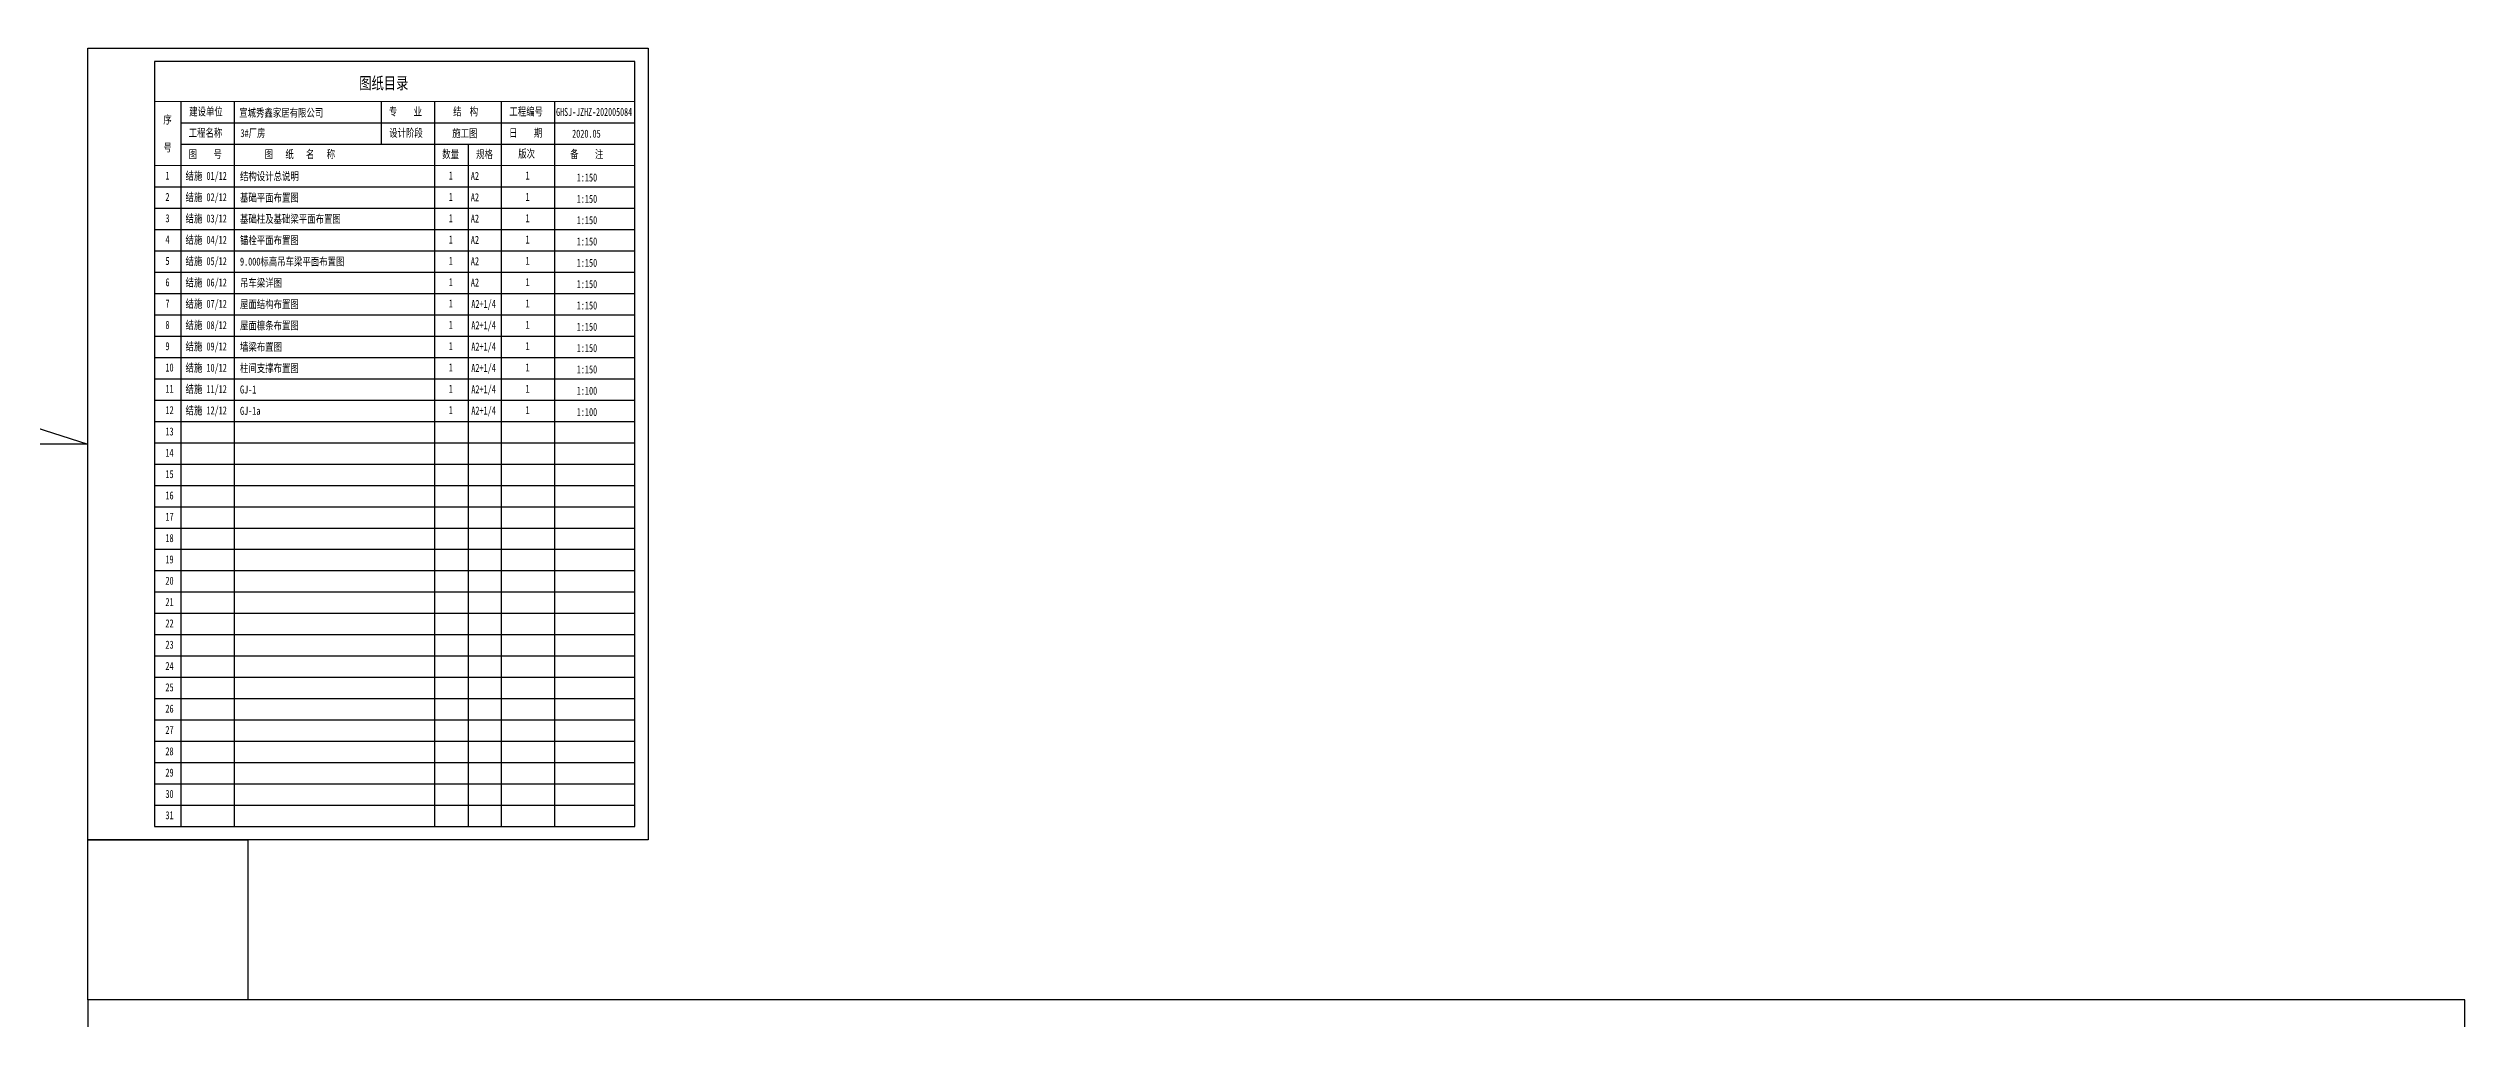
# Model space of a CAD drawing. Extents: x 9834882 to 10005569, y 1691670 to 2510806.
# Drawn here: x 9892635 to 9983219, y 2474394 to 2510806 of the extents above; entities that cross this region are included whole.
import ezdxf
from ezdxf.enums import TextEntityAlignment as Align

# ---------------------------------------------------------------- set-up
doc = ezdxf.new("R2010")
doc.units = 0
doc.header["$LTSCALE"] = 1000
doc.header["$MEASUREMENT"] = 0
doc.layers.add('PUB_TITLE', color=4, linetype='CONTINUOUS')
doc.layers.add('图签栏', color=4, linetype='CONTINUOUS')
doc.styles.add('图签黑体', font='simhei.ttf', dxfattribs={"width": 0.75})

msp = doc.modelspace()

# ---------------------------------------------------------------- linework, layer by layer
at = {"layer": 'PUB_TITLE', "color": 4}
for p, q in [((9894118.6, 2510806.3), (9915118.3, 2510806.3)), ((9914618.3, 2510306.3), (9896618.6, 2510306.3)), ((9896618.6, 2510306.3), (9896618.6, 2481606.8)), ((9914618.3, 2481606.8), (9914618.3, 2510306.3)), ((9915118.3, 2510806.3), (9915118.3, 2481106.8)), ((9897618.6, 2481606.8), (9897618.6, 2508806.3)), ((9899618.5, 2481606.8), (9899618.5, 2508806.3)), ((9905118.5, 2508806.3), (9905118.5, 2507206.4)), ((9907118.4, 2481606.8), (9907118.4, 2508806.3)), ((9909618.4, 2481606.8), (9909618.4, 2508806.3)), ((9911618.3, 2481606.8), (9911618.3, 2508806.3)), ((9897618.6, 2508006.3), (9914618.3, 2508006.3)), ((9897618.6, 2507206.4), (9914618.3, 2507206.4)), ((9908368.4, 2507206.4), (9908368.4, 2481606.8)), ((9896618.6, 2505606.4), (9914618.3, 2505606.4)), ((9896618.6, 2504806.4), (9914618.3, 2504806.4)), ((9896618.6, 2504806.4), (9914618.3, 2504806.4)), ((9896618.6, 2504006.4), (9914618.3, 2504006.4)), ((9896618.6, 2504006.4), (9914618.3, 2504006.4)), ((9896618.6, 2503206.4), (9914618.3, 2503206.4)), ((9896618.6, 2502406.4), (9914618.3, 2502406.4)), ((9896618.6, 2502406.4), (9914618.3, 2502406.4)), ((9896618.6, 2501606.5), (9914618.3, 2501606.5)), ((9896618.6, 2500806.5), (9914618.3, 2500806.5)), ((9896618.6, 2500006.5), (9914618.3, 2500006.5)), ((9896618.6, 2499206.5), (9914618.3, 2499206.5)), ((9896618.6, 2498406.5), (9914618.3, 2498406.5)), ((9896618.6, 2497606.5), (9914618.3, 2497606.5)), ((9896618.6, 2496806.5), (9914618.3, 2496806.5)), ((9896618.6, 2496006.6), (9914618.3, 2496006.6)), ((9896618.6, 2495206.6), (9914618.3, 2495206.6)), ((9896618.6, 2494406.6), (9914618.3, 2494406.6)), ((9896618.6, 2493606.6), (9914618.3, 2493606.6)), ((9896618.6, 2492806.6), (9914618.3, 2492806.6)), ((9896618.6, 2492006.6), (9914618.3, 2492006.6)), ((9896618.6, 2491206.6), (9914618.3, 2491206.6)), ((9896618.6, 2490406.7), (9914618.3, 2490406.7)), ((9896618.6, 2489606.7), (9914618.3, 2489606.7)), ((9896618.6, 2488806.7), (9914618.3, 2488806.7)), ((9896618.6, 2488006.7), (9914618.3, 2488006.7)), ((9896618.6, 2487206.7), (9914618.3, 2487206.7)), ((9896618.6, 2486406.7), (9914618.3, 2486406.7)), ((9896618.6, 2485606.7), (9914618.3, 2485606.7)), ((9896618.6, 2484806.8), (9914618.3, 2484806.8)), ((9896618.6, 2484006.8), (9914618.3, 2484006.8)), ((9896618.6, 2483206.8), (9914618.3, 2483206.8)), ((9896618.6, 2482406.8), (9914618.3, 2482406.8)), ((9915118.3, 2481106.8), (9894118.6, 2481106.8)), ((9896618.6, 2481606.8), (9914618.3, 2481606.8))]:
    msp.add_line(p, q, dxfattribs=at)
msp.add_lwpolyline([(9894118.6, 2510806.3), (9915118.3, 2510806.3), (9915118.3, 2481106.8), (9894118.6, 2481106.8)], close=True, dxfattribs=at)
at = {"layer": 'PUB_TITLE', "color": 4, "const_width": 40}
for points in [[(9896618.6, 2508806.3), (9914618.3, 2508806.3)], [(9896618.6, 2506406.4), (9914618.3, 2506406.4)]]:
    msp.add_lwpolyline(points, dxfattribs=at)
at = {"layer": 'PUB_TITLE', "color": 6}
msp.add_lwpolyline([(9885565.6, 2498689.3), (9894118.6, 2495956.6), (9834882.1, 2495956.6)], dxfattribs=at)
msp.add_lwpolyline([(9894118.6, 2481106.8), (9900118.6, 2481106.8), (9900118.6, 2475106.8), (9894118.6, 2475106.8)], close=True, dxfattribs=at)
at = {"layer": 'PUB_TITLE'}
msp.add_lwpolyline([(9894118.6, 2412106.8), (9983218.6, 2412106.8), (9983218.6, 2475106.8), (9894118.6, 2475106.8)], close=True, dxfattribs=at)

# ---------------------------------------------------------------- texts
at = {"layer": '图签栏', "color": 0, "style": '图签黑体', "width": 0.75}
for s, height, p in [('图纸目录', 450, (9904291.1, 2509273)), ('建设单位', 300, (9897915.1, 2508281.3)), ('专    业', 300, (9905402.5, 2508281.3)), ('结  构', 300, (9907810.3, 2508281.3)), ('工程编号', 300, (9909918.4, 2508281.3)), ('工程名称', 300, (9897896.5, 2507481.4)), ('设计阶段', 300, (9905415, 2507481.4)), ('施工图', 300, (9907776.8, 2507465.7)), ('日    期', 300, (9909906.1, 2507481.4)), ('图    号', 300, (9897898.6, 2506681.4)), ('图   纸   名   称', 300, (9900747.7, 2506681.4)), ('数量', 300, (9907402, 2506681.4)), ('规格', 300, (9908672.7, 2506681.4)), ('版次', 300, (9910250.2, 2506700.9)), ('备    注', 300, (9912199.7, 2506681.4))]:
    msp.add_text(s, height=height, dxfattribs=at).set_placement(p)
for s, p in [('序', (9897103.6, 2508137.7)), ('号', (9897103.6, 2507086.1))]:
    msp.add_text(s, height=300, dxfattribs=at).set_placement(p, align=Align.MIDDLE)
at = {"layer": '图签栏', "color": 6, "style": '图签黑体'}
for s, width, p in [('宣城秀鑫家居有限公司', 0.75, (9899791.2, 2508235.7)), ('GHSJ-JZHZ-202005084', 0.7, (9911669.7, 2508268.1)), ('3#厂房', 0.75, (9899838.5, 2507473.4)), ('1', 0.75, (9897025.7, 2505878.6)), ('结施 01/12', 0.75, (9897779.6, 2505870)), ('结构设计总说明', 0.75, (9899820.6, 2505853.1)), ('1', 0.75, (9907647.6, 2505881.4)), ('A2', 0.75, (9908473.8, 2505867.7)), ('1', 0.75, (9910523.5, 2505881.4)), ('1:150', 0.75, (9912445.3, 2505808.2)), ('2', 0.75, (9897025.7, 2505078.6)), ('结施 02/12', 0.75, (9897779.6, 2505070)), ('基础平面布置图', 0.75, (9899820.6, 2505053.1)), ('1', 0.75, (9907647.6, 2505081.4)), ('A2', 0.75, (9908473.8, 2505067.7)), ('1', 0.75, (9910523.5, 2505081.4)), ('1:150', 0.75, (9912445.3, 2505008.2)), ('4', 0.75, (9897025.7, 2503478.6)), ('3', 0.75, (9897025.7, 2504278.6)), ('结施 03/12', 0.75, (9897779.6, 2504270)), ('结施 04/12', 0.75, (9897779.6, 2503470)), ('锚栓平面布置图', 0.75, (9899820.6, 2503453.1)), ('基础柱及基础梁平面布置图', 0.75, (9899820.6, 2504253.1)), ('1', 0.75, (9907647.6, 2504281.4)), ('1', 0.75, (9907647.6, 2503481.4)), ('A2', 0.75, (9908473.8, 2504267.7)), ('A2', 0.75, (9908473.8, 2503467.8)), ('1', 0.75, (9910523.5, 2504281.4)), ('1', 0.75, (9910523.5, 2503481.4)), ('1:150', 0.75, (9912445.3, 2504208.3)), ('5', 0.75, (9897025.7, 2502678.6)), ('结施 05/12', 0.75, (9897779.6, 2502670)), ('9.000标高吊车梁平面布置图', 0.75, (9899820.6, 2502653.1)), ('1', 0.75, (9907647.6, 2502681.4)), ('A2', 0.75, (9908473.8, 2502667.8)), ('1', 0.75, (9910523.5, 2502681.4)), ('1:150', 0.75, (9912445.3, 2503408.3)), ('1:150', 0.75, (9912445.3, 2502608.3)), ('6', 0.75, (9897025.7, 2501878.6)), ('结施 06/12', 0.75, (9897779.6, 2501870)), ('吊车梁详图', 0.75, (9899820.6, 2501853.2)), ('1', 0.75, (9907647.6, 2501881.5)), ('A2', 0.75, (9908473.8, 2501867.8)), ('1', 0.75, (9910523.5, 2501881.4)), ('1:150', 0.75, (9912445.3, 2501808.3)), ('7', 0.75, (9897025.7, 2501078.6)), ('结施 07/12', 0.75, (9897779.6, 2501070)), ('屋面结构布置图', 0.75, (9899820.6, 2501053.2)), ('1', 0.75, (9907647.6, 2501081.5)), ('1', 0.75, (9907647.6, 2501081.5)), ('A2+1/4', 0.75, (9908492.4, 2501065)), ('1', 0.75, (9910523.5, 2501081.4)), ('1', 0.75, (9910523.5, 2501081.4)), ('1:150', 0.75, (9912445.3, 2501008.3)), ('8', 0.75, (9897025.7, 2500278.7)), ('结施 08/12', 0.75, (9897779.6, 2500270.1)), ('屋面檩条布置图', 0.75, (9899820.6, 2500253.2)), ('1', 0.75, (9907647.6, 2500281.5)), ('A2+1/4', 0.75, (9908492.4, 2500265)), ('1', 0.75, (9910523.5, 2500281.5)), ('1:150', 0.75, (9912445.3, 2500208.3)), ('9', 0.75, (9897025.7, 2499478.7)), ('结施 09/12', 0.75, (9897779.6, 2499470.1)), ('墙梁布置图', 0.75, (9899820.6, 2499453.2)), ('1', 0.75, (9907647.6, 2499481.5)), ('A2+1/4', 0.75, (9908492.4, 2499465)), ('1', 0.75, (9910523.5, 2499481.5)), ('1:150', 0.75, (9912445.3, 2499408.3)), ('10', 0.75, (9897025.7, 2498678.7)), ('结施 10/12', 0.75, (9897779.6, 2498670.1)), ('柱间支撑布置图', 0.75, (9899820.6, 2498653.2)), ('1', 0.75, (9907647.6, 2498681.5)), ('A2+1/4', 0.75, (9908492.4, 2498665)), ('1', 0.75, (9910523.5, 2498681.5)), ('1:150', 0.75, (9912445.3, 2498608.3)), ('11', 0.75, (9897025.7, 2497878.7)), ('结施 11/12', 0.75, (9897779.6, 2497870.1)), ('结施 12/12', 0.75, (9897779.6, 2497070.1)), ('GJ-1', 0.75, (9899820.6, 2497853.2)), ('1', 0.75, (9907647.6, 2497881.5)), ('A2+1/4', 0.75, (9908492.4, 2497865)), ('A2+1/4', 0.75, (9908492.4, 2497065)), ('1', 0.75, (9910523.5, 2497881.5)), ('1:100', 0.75, (9912445.3, 2497808.4)), ('12', 0.75, (9897025.7, 2497078.7)), ('13', 0.75, (9897025.7, 2496278.7)), ('GJ-1a', 0.75, (9899820.6, 2497053.2)), ('1', 0.75, (9907647.6, 2497081.5)), ('1', 0.75, (9910523.5, 2497081.5)), ('1:100', 0.75, (9912445.3, 2497008.4)), ('14', 0.75, (9897025.7, 2495478.7)), ('15', 0.75, (9897025.7, 2494678.8)), ('16', 0.75, (9897025.7, 2493878.8)), ('17', 0.75, (9897025.7, 2493078.8)), ('18', 0.75, (9897025.7, 2492278.8)), ('19', 0.75, (9897025.7, 2491478.8)), ('20', 0.75, (9897025.7, 2490678.8)), ('21', 0.75, (9897025.7, 2489878.8)), ('22', 0.75, (9897025.7, 2489078.9)), ('23', 0.75, (9897025.7, 2488278.9)), ('24', 0.75, (9897025.7, 2487478.9)), ('25', 0.75, (9897025.7, 2486678.9)), ('26', 0.75, (9897025.7, 2485878.9)), ('27', 0.75, (9897025.7, 2485078.9)), ('28', 0.75, (9897025.7, 2484278.9)), ('30', 0.75, (9897025.7, 2482679)), ('29', 0.75, (9897025.7, 2483479)), ('31', 0.75, (9897025.7, 2481879))]:
    msp.add_text(s, height=300, dxfattribs=dict(at, width=width)).set_placement(p)
at = {"layer": '图签栏', "color": 6, "style": '图签黑体', "width": 0.75}
msp.add_text('2020.05', height=300, dxfattribs=at).set_placement((9912807, 2507599.7), align=Align.MIDDLE)

doc.saveas('drawing.dxf')
